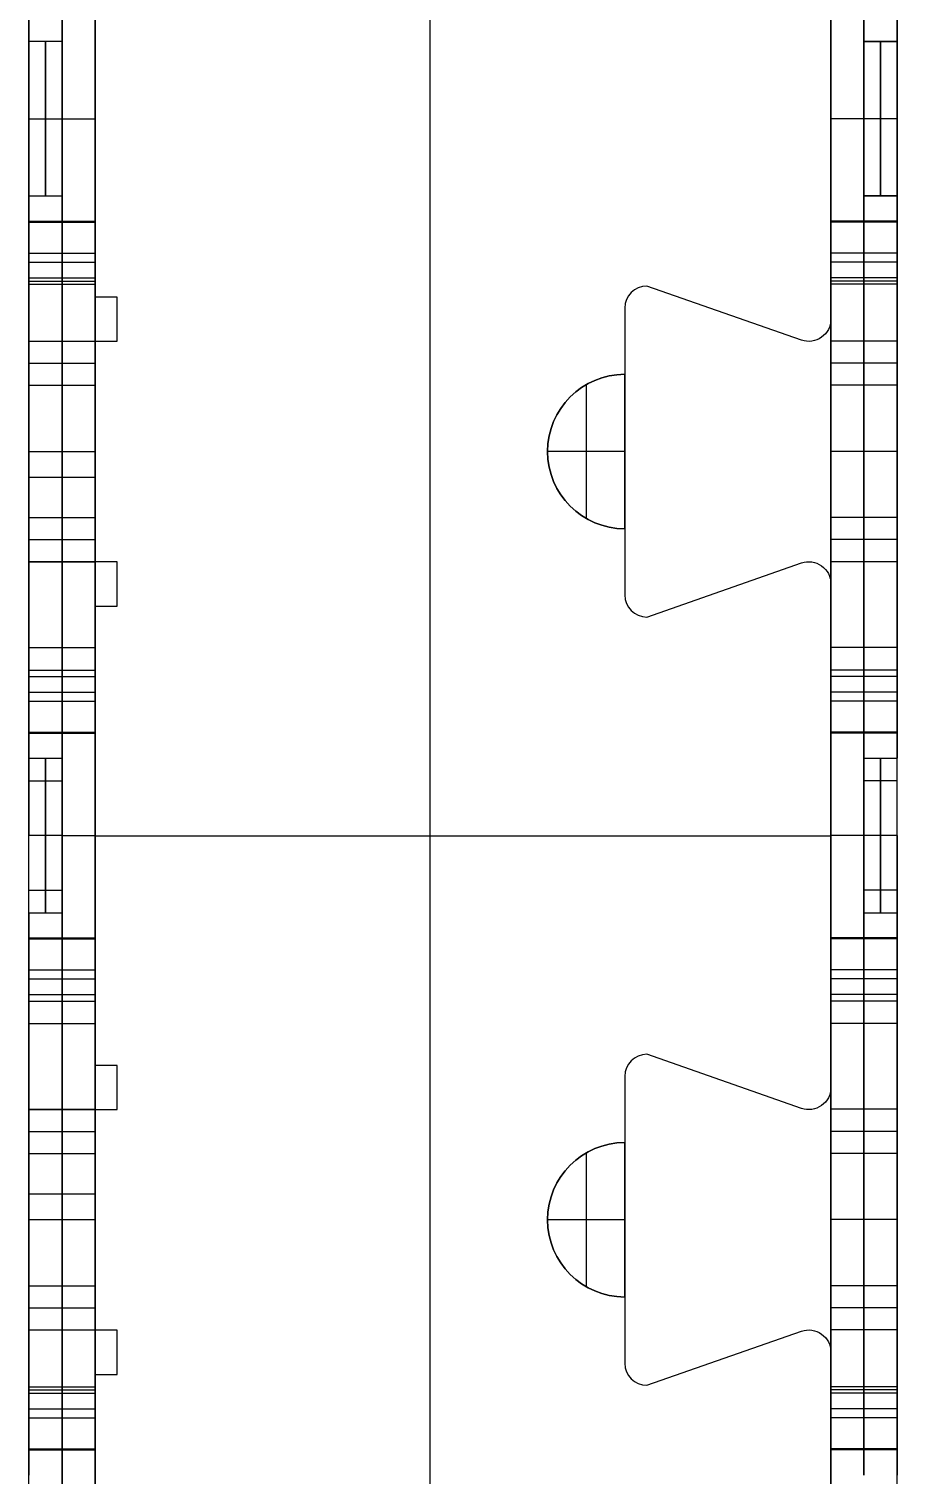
# Model space of a CAD drawing. Extents: x 584 to 852, y -43768 to -40231.
# Drawn here: x 584.5 to 820.5, y -41573.4 to -41180.2 of the extents above; entities that cross this region are included whole.
import ezdxf

# ---------------------------------------------------------------- set-up
doc = ezdxf.new("R2010")
doc.units = 0
doc.layers.add('ENDS', color=40, linetype='CONTINUOUS')

# ---------------------------------------------------------------- blocks, each defined once
blk = doc.blocks.new('SKYLARK200_END-XXS-1')
at = {"layer": 'ENDS'}
for p, q in [((-159, 2667.9, 264), (-159, 2067.99, 264)), ((-159, 2667.9, 282), (-159, 2067.99, 282)), ((-50, 2068, 141), (-50, 2668, 141)), ((-32, 2068, 141), (-32, 2668, 141)), ((-250, 2514.39, 282), (-250, 2649.94, 282)), ((-250, 2514.39, 264), (-250, 2649.94, 264)), ((-250, 2514.39, 273), (-250, 2649.94, 273)), ((-50, 2649.96, 282), (-50, 2508.37, 282)), ((-50, 2649.96, 264), (-50, 2508.37, 264)), ((-50, 2649.96, 273), (-50, 2508.37, 273)), ((-250, 2124, 141), (-250, 2612, 141)), ((-268, 2601.9, 56), (-268, 2583.9, 56)), ((-268, 2583.9, 226), (-268, 2601.9, 226)), ((-259, 2523.9, 226), (-259, 2601.9, 226)), ((-259, 2601.9, 56), (-259, 2523.9, 56)), ((-250, 2523.9, 226), (-250, 2601.9, 226)), ((-250, 2601.9, 56), (-250, 2523.9, 56)), ((-50, 2523.9, 56), (-50, 2601.9, 56)), ((-50, 2601.9, 226), (-50, 2523.9, 226)), ((-41, 2601.9, 226), (-41, 2583.9, 226)), ((-41, 2583.9, 56), (-41, 2601.9, 56)), ((-32, 2601.9, 226), (-32, 2583.9, 226)), ((-32, 2583.9, 56), (-32, 2601.9, 56)), ((-268, 2144.98, 141), (-268, 2591.02, 141)), ((-259, 2583.9, 56), (-268, 2583.9, 56)), ((-259, 2583.9, 226), (-268, 2583.9, 226)), ((-259, 2541.9, 56), (-259, 2583.9, 56)), ((-259, 2583.9, 226), (-259, 2541.9, 226)), ((-41, 2583.9, 226), (-32, 2583.9, 226)), ((-41, 2541.9, 226), (-41, 2583.9, 226)), ((-32, 2583.9, 56), (-41, 2583.9, 56)), ((-41, 2583.9, 56), (-41, 2541.9, 56)), ((-259, 2544.71, 66.5), (-259, 2581.09, 66.5)), ((-259, 2544.71, 215.5), (-259, 2581.09, 215.5)), ((-250, 2582.17, 282), (-250, 2582.17, 264)), ((-41, 2544.71, 215.5), (-41, 2581.09, 215.5)), ((-41, 2581.09, 66.5), (-41, 2544.71, 66.5)), ((-50, 2579.16, 282), (-50, 2579.16, 264)), ((-268, 2562.9, 77), (-259, 2562.9, 77)), ((-268, 2562.9, 205), (-259, 2562.9, 205)), ((-259, 2562.9, 226), (-250, 2562.9, 226)), ((-259, 2562.9, 56), (-259, 2562.9, 77)), ((-259, 2562.9, 56), (-250, 2562.9, 56)), ((-259, 2562.9, 226), (-259, 2562.9, 205)), ((-41, 2562.9, 226), (-50, 2562.9, 226)), ((-41, 2562.9, 56), (-50, 2562.9, 56)), ((-32, 2562.9, 205), (-41, 2562.9, 205)), ((-41, 2562.9, 226), (-41, 2562.9, 205)), ((-32, 2562.9, 77), (-41, 2562.9, 77)), ((-41, 2562.9, 56), (-41, 2562.9, 77)), ((-268, 2523.9, 226), (-268, 2541.9, 226)), ((-268, 2541.9, 56), (-259, 2541.9, 56)), ((-268, 2541.9, 56), (-268, 2523.9, 56)), ((-268, 2541.9, 226), (-259, 2541.9, 226)), ((-32, 2541.9, 226), (-41, 2541.9, 226)), ((-41, 2541.9, 56), (-32, 2541.9, 56)), ((-41, 2541.9, 226), (-41, 2523.9, 226)), ((-41, 2523.9, 56), (-41, 2541.9, 56)), ((-32, 2523.9, 56), (-32, 2541.9, 56)), ((-32, 2541.9, 226), (-32, 2523.9, 226)), ((-268, 2535.05, 0), (-268, 2395.85, 0)), ((-268, 2535.05, 0), (-250, 2535.05, 0)), ((-268, 2502.45, 282), (-268, 2535.05, 282)), ((-268, 2535.05, 282), (-250, 2535.05, 282)), ((-268, 2534.99, 281.13), (-250, 2534.99, 281.13)), ((-268, 2534.99, 0.87), (-250, 2534.99, 0.87)), ((-268, 2534.8, 280.28), (-250, 2534.8, 280.28)), ((-268, 2534.8, 280.28), (-268, 2517.9, 232)), ((-268, 2517.9, 50), (-268, 2534.8, 1.72)), ((-268, 2534.8, 1.72), (-250, 2534.8, 1.72)), ((-259, 2535.05, 0), (-259, 2395.85, 0)), ((-259, 2502.45, 282), (-259, 2535.05, 282)), ((-259, 2534.8, 280.28), (-259, 2517.9, 232)), ((-259, 2517.9, 50), (-259, 2534.8, 1.72)), ((-250, 2535.05, 0), (-250, 2395.85, 0)), ((-250, 2502.45, 282), (-250, 2535.05, 282)), ((-250, 2534.8, 280.28), (-250, 2517.9, 232)), ((-250, 2517.9, 50), (-250, 2534.8, 1.72)), ((-32, 2535.05, 0), (-50, 2535.05, 0)), ((-50, 2502.45, 0), (-50, 2535.05, 0)), ((-32, 2535.05, 282), (-50, 2535.05, 282)), ((-50, 2535.05, 282), (-50, 2502.45, 282)), ((-32, 2534.99, 0.87), (-50, 2534.99, 0.87)), ((-32, 2534.99, 281.13), (-50, 2534.99, 281.13)), ((-32, 2534.8, 1.72), (-50, 2534.8, 1.72)), ((-50, 2534.8, 1.72), (-50, 2517.9, 50)), ((-32, 2534.8, 280.28), (-50, 2534.8, 280.28)), ((-50, 2517.9, 232), (-50, 2534.8, 280.28)), ((-41, 2502.45, 0), (-41, 2535.05, 0)), ((-41, 2535.05, 282), (-41, 2502.45, 282)), ((-41, 2534.8, 1.72), (-41, 2517.9, 50)), ((-41, 2517.9, 232), (-41, 2534.8, 280.28)), ((-32, 2502.45, 0), (-32, 2535.05, 0)), ((-32, 2535.05, 282), (-32, 2502.45, 282)), ((-32, 2534.8, 1.72), (-32, 2517.9, 50)), ((-32, 2517.9, 232), (-32, 2534.8, 280.28)), ((-268, 2526.35, 256.14), (-250, 2526.35, 256.14)), ((-268, 2526.35, 25.86), (-250, 2526.35, 25.86)), ((-32, 2526.35, 25.86), (-50, 2526.35, 25.86)), ((-32, 2526.35, 256.14), (-50, 2526.35, 256.14)), ((-268, 2523.9, 226), (-250, 2523.9, 226)), ((-268, 2523.9, 56), (-250, 2523.9, 56)), ((-32, 2523.9, 56), (-50, 2523.9, 56)), ((-32, 2523.9, 226), (-50, 2523.9, 226)), ((-268, 2519.66, 227.76), (-250, 2519.66, 227.76)), ((-268, 2519.66, 54.24), (-250, 2519.66, 54.24)), ((-268, 2518.75, 282), (-250, 2518.75, 282)), ((-268, 2517.9, 232), (-250, 2517.9, 232)), ((-268, 2517.9, 50), (-250, 2517.9, 50)), ((-57.98, 2502.7, 282), (-100, 2517.41, 282)), ((-100, 2517.41, 282), (-100, 2517.41, 264)), ((-57.98, 2502.7, 264), (-100, 2517.41, 264)), ((-57.98, 2502.7, 273), (-100, 2517.41, 273)), ((-32, 2519.66, 54.24), (-50, 2519.66, 54.24)), ((-32, 2519.66, 227.76), (-50, 2519.66, 227.76)), ((-32, 2518.75, 0), (-50, 2518.75, 0)), ((-32, 2518.75, 282), (-50, 2518.75, 282)), ((-32, 2517.9, 50), (-50, 2517.9, 50)), ((-32, 2517.9, 232), (-50, 2517.9, 232)), ((-244, 2514.39, 282), (-250, 2514.39, 282)), ((-250, 2514.39, 282), (-250, 2514.39, 264)), ((-244, 2514.39, 264), (-250, 2514.39, 264)), ((-244, 2514.39, 273), (-250, 2514.39, 273)), ((-247, 2514.39, 282), (-247, 2514.39, 264)), ((-244, 2502.39, 282), (-244, 2514.39, 282)), ((-244, 2514.39, 282), (-244, 2514.39, 264)), ((-244, 2502.39, 264), (-244, 2514.39, 264)), ((-244, 2502.39, 273), (-244, 2514.39, 273)), ((-104.24, 2515.65, 282), (-104.24, 2515.65, 264)), ((-106, 2511.41, 282), (-106, 2511.41, 264)), ((-106, 2511.41, 282), (-106, 2493.41, 282)), ((-106, 2511.41, 264), (-106, 2433.41, 264)), ((-106, 2511.41, 273), (-106, 2433.41, 273)), ((-78.99, 2510.06, 282), (-78.99, 2510.06, 264)), ((-244, 2508.39, 282), (-244, 2508.39, 264)), ((-50, 2508.37, 282), (-50, 2508.37, 264)), ((-268, 2490.45, 258), (-268, 2502.45, 258)), ((-268, 2502.45, 258), (-250, 2502.45, 258)), ((-268, 2502.45, 258), (-268, 2502.45, 282)), ((-268, 2502.45, 282), (-250, 2502.45, 282)), ((-268, 2502.45, 270), (-250, 2502.45, 270)), ((-268, 2442.39, 282), (-268, 2502.39, 282)), ((-268, 2502.39, 282), (-268, 2502.39, 264)), ((-268, 2442.39, 264), (-268, 2502.39, 264)), ((-268, 2502.39, 282), (-244, 2502.39, 282)), ((-268, 2502.39, 264), (-244, 2502.39, 264)), ((-268, 2442.39, 273), (-268, 2502.39, 273)), ((-268, 2502.39, 273), (-244, 2502.39, 273)), ((-259, 2490.45, 258), (-259, 2502.45, 258)), ((-259, 2502.45, 258), (-259, 2502.45, 282)), ((-256, 2502.39, 282), (-256, 2502.39, 264)), ((-250, 2490.45, 258), (-250, 2502.45, 258)), ((-250, 2502.45, 258), (-250, 2502.45, 282)), ((-244, 2502.39, 282), (-244, 2502.39, 264)), ((-57.98, 2502.7, 282), (-57.98, 2502.7, 264)), ((-52.53, 2503.47, 282), (-52.53, 2503.47, 264)), ((-32, 2502.45, 24), (-50, 2502.45, 24)), ((-50, 2490.45, 24), (-50, 2502.45, 24)), ((-32, 2502.45, 0), (-50, 2502.45, 0)), ((-50, 2502.45, 24), (-50, 2502.45, 0)), ((-32, 2502.45, 282), (-50, 2502.45, 282)), ((-32, 2502.45, 258), (-50, 2502.45, 258)), ((-50, 2502.45, 282), (-50, 2502.45, 258)), ((-50, 2502.45, 258), (-50, 2490.45, 258)), ((-32, 2502.45, 12), (-50, 2502.45, 12)), ((-32, 2502.45, 270), (-50, 2502.45, 270)), ((-41, 2490.45, 24), (-41, 2502.45, 24)), ((-41, 2502.45, 24), (-41, 2502.45, 0)), ((-41, 2502.45, 282), (-41, 2502.45, 258)), ((-41, 2502.45, 258), (-41, 2490.45, 258)), ((-32, 2490.45, 24), (-32, 2502.45, 24)), ((-32, 2502.45, 24), (-32, 2502.45, 0)), ((-32, 2502.45, 282), (-32, 2502.45, 258)), ((-32, 2502.45, 258), (-32, 2490.45, 258)), ((-268, 2496.45, 258), (-250, 2496.45, 258)), ((-106, 2493.41, 282), (-106, 2493.41, 273)), ((-106, 2451.41, 273), (-106, 2493.41, 273)), ((-32, 2496.45, 24), (-50, 2496.45, 24)), ((-32, 2496.45, 258), (-50, 2496.45, 258)), ((-268, 2454.45, 264), (-268, 2490.45, 264)), ((-268, 2490.45, 264), (-250, 2490.45, 264)), ((-268, 2490.45, 264), (-268, 2490.45, 258)), ((-268, 2490.45, 258), (-250, 2490.45, 258)), ((-268, 2490.45, 261), (-250, 2490.45, 261)), ((-259, 2454.45, 264), (-259, 2490.45, 264)), ((-259, 2490.45, 264), (-259, 2490.45, 258)), ((-250, 2454.45, 264), (-250, 2490.45, 264)), ((-250, 2490.45, 264), (-250, 2490.45, 258)), ((-116.5, 2490.6, 273), (-116.5, 2454.22, 273)), ((-32, 2490.45, 18), (-50, 2490.45, 18)), ((-50, 2454.45, 18), (-50, 2490.45, 18)), ((-32, 2490.45, 24), (-50, 2490.45, 24)), ((-50, 2490.45, 18), (-50, 2490.45, 24)), ((-32, 2490.45, 258), (-50, 2490.45, 258)), ((-32, 2490.45, 264), (-50, 2490.45, 264)), ((-50, 2490.45, 258), (-50, 2490.45, 264)), ((-50, 2490.45, 264), (-50, 2454.45, 264)), ((-32, 2490.45, 21), (-50, 2490.45, 21)), ((-32, 2490.45, 261), (-50, 2490.45, 261)), ((-41, 2454.45, 18), (-41, 2490.45, 18)), ((-41, 2490.45, 18), (-41, 2490.45, 24)), ((-41, 2490.45, 258), (-41, 2490.45, 264)), ((-41, 2490.45, 264), (-41, 2454.45, 264)), ((-32, 2454.45, 18), (-32, 2490.45, 18)), ((-32, 2490.45, 18), (-32, 2490.45, 24)), ((-32, 2490.45, 258), (-32, 2490.45, 264)), ((-32, 2490.45, 264), (-32, 2454.45, 264)), ((-268, 2472.45, 264), (-250, 2472.45, 264)), ((-268, 2472.39, 282), (-268, 2472.39, 264)), ((-127, 2472.41, 282), (-127, 2472.41, 273)), ((-106, 2472.41, 273), (-127, 2472.41, 273)), ((-106, 2472.41, 273), (-106, 2472.41, 264)), ((-32, 2472.45, 18), (-50, 2472.45, 18)), ((-32, 2472.45, 264), (-50, 2472.45, 264)), ((-268, 2465.45, 0), (-250, 2465.45, 0)), ((-268, 2442.45, 258), (-268, 2454.45, 258)), ((-268, 2454.45, 258), (-250, 2454.45, 258)), ((-268, 2454.45, 258), (-268, 2454.45, 264)), ((-268, 2454.45, 264), (-250, 2454.45, 264)), ((-268, 2454.45, 261), (-250, 2454.45, 261)), ((-259, 2442.45, 258), (-259, 2454.45, 258)), ((-259, 2454.45, 258), (-259, 2454.45, 264)), ((-250, 2442.45, 258), (-250, 2454.45, 258)), ((-250, 2454.45, 258), (-250, 2454.45, 264)), ((-32, 2454.45, 24), (-50, 2454.45, 24)), ((-50, 2442.45, 24), (-50, 2454.45, 24)), ((-32, 2454.45, 18), (-50, 2454.45, 18)), ((-50, 2454.45, 24), (-50, 2454.45, 18)), ((-32, 2454.45, 264), (-50, 2454.45, 264)), ((-32, 2454.45, 258), (-50, 2454.45, 258)), ((-50, 2454.45, 264), (-50, 2454.45, 258)), ((-50, 2454.45, 258), (-50, 2442.45, 258)), ((-32, 2454.45, 21), (-50, 2454.45, 21)), ((-32, 2454.45, 261), (-50, 2454.45, 261)), ((-41, 2442.45, 24), (-41, 2454.45, 24)), ((-41, 2454.45, 24), (-41, 2454.45, 18)), ((-41, 2454.45, 264), (-41, 2454.45, 258)), ((-41, 2454.45, 258), (-41, 2442.45, 258)), ((-32, 2442.45, 24), (-32, 2454.45, 24)), ((-32, 2454.45, 24), (-32, 2454.45, 18)), ((-32, 2454.45, 264), (-32, 2454.45, 258)), ((-32, 2454.45, 258), (-32, 2442.45, 258)), ((-106, 2451.41, 273), (-106, 2451.41, 282)), ((-106, 2451.41, 282), (-106, 2433.41, 282)), ((-268, 2448.45, 258), (-250, 2448.45, 258)), ((-32, 2448.45, 24), (-50, 2448.45, 24)), ((-32, 2448.45, 258), (-50, 2448.45, 258)), ((-268, 2395.85, 282), (-268, 2442.45, 282)), ((-268, 2442.45, 282), (-250, 2442.45, 282)), ((-268, 2442.45, 282), (-268, 2442.45, 258)), ((-268, 2442.45, 258), (-250, 2442.45, 258)), ((-268, 2442.45, 270), (-250, 2442.45, 270)), ((-244, 2442.39, 282), (-268, 2442.39, 282)), ((-268, 2442.39, 282), (-268, 2442.39, 264)), ((-244, 2442.39, 264), (-268, 2442.39, 264)), ((-244, 2442.39, 273), (-268, 2442.39, 273)), ((-259, 2395.85, 282), (-259, 2442.45, 282)), ((-259, 2442.45, 282), (-259, 2442.45, 258)), ((-256, 2442.39, 282), (-256, 2442.39, 264)), ((-250, 2395.85, 282), (-250, 2442.45, 282)), ((-250, 2442.45, 282), (-250, 2442.45, 258)), ((-244, 2430.39, 282), (-244, 2442.39, 282)), ((-244, 2442.39, 282), (-244, 2442.39, 264)), ((-244, 2430.39, 264), (-244, 2442.39, 264)), ((-244, 2430.39, 273), (-244, 2442.39, 273)), ((-100, 2427.41, 282), (-57.98, 2442.11, 282)), ((-100, 2427.41, 264), (-57.98, 2442.11, 264)), ((-100, 2427.41, 273), (-57.98, 2442.11, 273)), ((-57.98, 2442.11, 282), (-57.98, 2442.11, 264)), ((-32, 2442.45, 0), (-50, 2442.45, 0)), ((-50, 2395.85, 0), (-50, 2442.45, 0)), ((-32, 2442.45, 24), (-50, 2442.45, 24)), ((-50, 2442.45, 0), (-50, 2442.45, 24)), ((-32, 2442.45, 258), (-50, 2442.45, 258)), ((-32, 2442.45, 282), (-50, 2442.45, 282)), ((-50, 2442.45, 258), (-50, 2442.45, 282)), ((-50, 2442.45, 282), (-50, 2395.85, 282)), ((-32, 2442.45, 12), (-50, 2442.45, 12)), ((-32, 2442.45, 270), (-50, 2442.45, 270)), ((-41, 2395.85, 0), (-41, 2442.45, 0)), ((-41, 2442.45, 0), (-41, 2442.45, 24)), ((-41, 2442.45, 258), (-41, 2442.45, 282)), ((-41, 2442.45, 282), (-41, 2395.85, 282)), ((-32, 2395.85, 0), (-32, 2442.45, 0)), ((-32, 2442.45, 0), (-32, 2442.45, 24)), ((-32, 2442.45, 258), (-32, 2442.45, 282)), ((-32, 2442.45, 282), (-32, 2395.85, 282)), ((-52.53, 2441.35, 282), (-52.53, 2441.35, 264)), ((-244, 2436.39, 282), (-244, 2436.39, 264)), ((-78.99, 2434.76, 282), (-78.99, 2434.76, 264)), ((-50, 2436.45, 282), (-50, 2436.45, 264)), ((-50, 2436.45, 282), (-50, 2299.46, 282)), ((-50, 2436.45, 264), (-50, 2299.46, 264)), ((-50, 2436.45, 273), (-50, 2299.46, 273)), ((-250, 2305.49, 282), (-250, 2430.39, 282)), ((-250, 2430.39, 282), (-250, 2430.39, 264)), ((-250, 2305.49, 264), (-250, 2430.39, 264)), ((-250, 2430.39, 282), (-244, 2430.39, 282)), ((-250, 2430.39, 264), (-244, 2430.39, 264)), ((-250, 2305.49, 273), (-250, 2430.39, 273)), ((-250, 2430.39, 273), (-244, 2430.39, 273)), ((-247, 2430.39, 282), (-247, 2430.39, 264)), ((-244, 2430.39, 282), (-244, 2430.39, 264)), ((-106, 2433.41, 282), (-106, 2433.41, 264)), ((-104.24, 2429.17, 282), (-104.24, 2429.17, 264)), ((-100, 2427.41, 282), (-100, 2427.41, 264)), ((-268, 2419.15, 282), (-250, 2419.15, 282)), ((-32, 2419.15, 0), (-50, 2419.15, 0)), ((-32, 2419.15, 282), (-50, 2419.15, 282)), ((-268, 2396.1, 1.72), (-268, 2413, 50)), ((-268, 2413, 50), (-250, 2413, 50)), ((-268, 2413, 232), (-250, 2413, 232)), ((-268, 2413, 232), (-268, 2396.1, 280.28)), ((-268, 2411.24, 54.24), (-250, 2411.24, 54.24)), ((-268, 2411.24, 227.76), (-250, 2411.24, 227.76)), ((-259, 2396.1, 1.72), (-259, 2413, 50)), ((-259, 2413, 232), (-259, 2396.1, 280.28)), ((-250, 2396.1, 1.72), (-250, 2413, 50)), ((-250, 2413, 232), (-250, 2396.1, 280.28)), ((-32, 2413, 232), (-50, 2413, 232)), ((-50, 2396.1, 280.28), (-50, 2413, 232)), ((-32, 2413, 50), (-50, 2413, 50)), ((-50, 2413, 50), (-50, 2396.1, 1.72)), ((-32, 2411.24, 227.76), (-50, 2411.24, 227.76)), ((-32, 2411.24, 54.24), (-50, 2411.24, 54.24)), ((-41, 2396.1, 280.28), (-41, 2413, 232)), ((-41, 2413, 50), (-41, 2396.1, 1.72)), ((-32, 2396.1, 280.28), (-32, 2413, 232)), ((-32, 2413, 50), (-32, 2396.1, 1.72)), ((-268, 2407, 56), (-250, 2407, 56)), ((-268, 2407, 56), (-268, 2389, 56)), ((-268, 2407, 226), (-250, 2407, 226)), ((-268, 2389, 226), (-268, 2407, 226)), ((-259, 2407, 56), (-259, 2329, 56)), ((-259, 2329, 226), (-259, 2407, 226)), ((-250, 2407, 56), (-250, 2329, 56)), ((-250, 2329, 226), (-250, 2407, 226)), ((-32, 2407, 226), (-50, 2407, 226)), ((-32, 2407, 56), (-50, 2407, 56)), ((-50, 2329, 56), (-50, 2407, 56)), ((-50, 2407, 226), (-50, 2329, 226)), ((-41, 2389, 56), (-41, 2407, 56)), ((-41, 2407, 226), (-41, 2389, 226)), ((-32, 2407, 226), (-32, 2389, 226)), ((-32, 2389, 56), (-32, 2407, 56)), ((-268, 2404.55, 25.86), (-250, 2404.55, 25.86)), ((-268, 2404.55, 256.14), (-250, 2404.55, 256.14)), ((-32, 2404.55, 256.14), (-50, 2404.55, 256.14)), ((-32, 2404.55, 25.86), (-50, 2404.55, 25.86)), ((-268, 2396.1, 1.72), (-250, 2396.1, 1.72)), ((-268, 2396.1, 280.28), (-250, 2396.1, 280.28)), ((-268, 2395.91, 0.87), (-250, 2395.91, 0.87)), ((-268, 2395.91, 281.13), (-250, 2395.91, 281.13)), ((-268, 2395.85, 0), (-250, 2395.85, 0)), ((-268, 2395.85, 282), (-250, 2395.85, 282)), ((-32, 2396.1, 1.72), (-50, 2396.1, 1.72)), ((-32, 2396.1, 280.28), (-50, 2396.1, 280.28)), ((-32, 2395.91, 0.87), (-50, 2395.91, 0.87)), ((-32, 2395.91, 281.13), (-50, 2395.91, 281.13)), ((-32, 2395.85, 0), (-50, 2395.85, 0)), ((-32, 2395.85, 282), (-50, 2395.85, 282)), ((-268, 2389, 56), (-259, 2389, 56)), ((-268, 2389, 226), (-259, 2389, 226)), ((-259, 2389, 56), (-259, 2347, 56)), ((-259, 2347, 226), (-259, 2389, 226)), ((-41, 2389, 56), (-32, 2389, 56)), ((-41, 2389, 226), (-32, 2389, 226)), ((-41, 2347, 56), (-41, 2389, 56)), ((-41, 2347, 226), (-41, 2389, 226)), ((-259, 2386.19, 66.5), (-259, 2349.81, 66.5)), ((-259, 2386.19, 215.5), (-259, 2349.81, 215.5)), ((-41, 2349.81, 66.5), (-41, 2386.19, 66.5)), ((-41, 2349.81, 215.5), (-41, 2386.19, 215.5)), ((-268, 2382.85, 70.85), (-259, 2382.85, 70.85)), ((-268, 2382.85, 211.15), (-259, 2382.85, 211.15)), ((-32, 2382.85, 70.85), (-41, 2382.85, 70.85)), ((-32, 2382.85, 211.15), (-41, 2382.85, 211.15)), ((-259, 2368, 77), (-268, 2368, 77)), ((-259, 2368, 205), (-268, 2368, 205)), ((-268, 2368, 77), (-268, 2368, 205)), ((-259, 2368, 56), (-250, 2368, 56)), ((-259, 2368, 56), (-259, 2368, 77)), ((-259, 2368, 226), (-259, 2368, 205)), ((-259, 2368, 226), (-250, 2368, 226)), ((-250, 2368, 56), (-250, 2368, 226)), ((-250, 2367.94, 282), (-250, 2367.94, 264)), ((-250, 2367.94, 264), (-50, 2367.94, 264)), ((-250, 2367.94, 282), (-50, 2367.94, 282)), ((-50, 2368, 226), (-50, 2368, 56)), ((-41, 2368, 56), (-50, 2368, 56)), ((-41, 2368, 226), (-50, 2368, 226)), ((-50, 2367.96, 282), (-50, 2367.96, 264)), ((-32, 2368, 77), (-41, 2368, 77)), ((-32, 2368, 205), (-41, 2368, 205)), ((-41, 2368, 77), (-41, 2368, 56)), ((-41, 2368, 205), (-41, 2368, 226)), ((-32, 2368, 205), (-32, 2368, 77)), ((-268, 2353.15, 70.85), (-259, 2353.15, 70.85)), ((-268, 2353.15, 211.15), (-259, 2353.15, 211.15)), ((-32, 2353.15, 70.85), (-41, 2353.15, 70.85)), ((-32, 2353.15, 211.15), (-41, 2353.15, 211.15)), ((-268, 2329, 56), (-268, 2347, 56)), ((-268, 2347, 56), (-259, 2347, 56)), ((-268, 2347, 226), (-259, 2347, 226)), ((-268, 2347, 226), (-268, 2329, 226)), ((-41, 2347, 56), (-32, 2347, 56)), ((-41, 2347, 226), (-32, 2347, 226)), ((-41, 2329, 56), (-41, 2347, 56)), ((-41, 2347, 226), (-41, 2329, 226)), ((-32, 2329, 226), (-32, 2347, 226)), ((-32, 2347, 56), (-32, 2329, 56)), ((-268, 2200.95, 0), (-268, 2340.15, 0)), ((-268, 2340.15, 0), (-250, 2340.15, 0)), ((-268, 2340.15, 282), (-250, 2340.15, 282)), ((-268, 2340.15, 282), (-268, 2293.55, 282)), ((-268, 2340.09, 0.87), (-250, 2340.09, 0.87)), ((-268, 2340.09, 281.13), (-250, 2340.09, 281.13)), ((-268, 2339.9, 1.72), (-250, 2339.9, 1.72)), ((-268, 2339.9, 1.72), (-268, 2323, 50)), ((-268, 2323, 232), (-268, 2339.9, 280.28)), ((-268, 2339.9, 280.28), (-250, 2339.9, 280.28)), ((-259, 2200.95, 0), (-259, 2340.15, 0)), ((-259, 2340.15, 282), (-259, 2293.55, 282)), ((-259, 2339.9, 1.72), (-259, 2323, 50)), ((-259, 2323, 232), (-259, 2339.9, 280.28)), ((-250, 2200.95, 0), (-250, 2340.15, 0)), ((-250, 2340.15, 282), (-250, 2293.55, 282)), ((-250, 2339.9, 1.72), (-250, 2323, 50)), ((-250, 2323, 232), (-250, 2339.9, 280.28)), ((-32, 2340.15, 0), (-50, 2340.15, 0)), ((-50, 2340.15, 0), (-50, 2293.55, 0)), ((-32, 2340.15, 282), (-50, 2340.15, 282)), ((-50, 2293.55, 282), (-50, 2340.15, 282)), ((-32, 2340.09, 0.87), (-50, 2340.09, 0.87)), ((-32, 2340.09, 281.13), (-50, 2340.09, 281.13)), ((-32, 2339.9, 1.72), (-50, 2339.9, 1.72)), ((-32, 2339.9, 280.28), (-50, 2339.9, 280.28)), ((-50, 2339.9, 280.28), (-50, 2323, 232)), ((-50, 2323, 50), (-50, 2339.9, 1.72)), ((-41, 2340.15, 0), (-41, 2293.55, 0)), ((-41, 2293.55, 282), (-41, 2340.15, 282)), ((-41, 2339.9, 280.28), (-41, 2323, 232)), ((-41, 2323, 50), (-41, 2339.9, 1.72)), ((-32, 2340.15, 0), (-32, 2293.55, 0)), ((-32, 2293.55, 282), (-32, 2340.15, 282)), ((-32, 2339.9, 280.28), (-32, 2323, 232)), ((-32, 2323, 50), (-32, 2339.9, 1.72)), ((-268, 2331.45, 25.86), (-250, 2331.45, 25.86)), ((-268, 2331.45, 256.14), (-250, 2331.45, 256.14)), ((-268, 2329, 56), (-250, 2329, 56)), ((-268, 2329, 226), (-250, 2329, 226)), ((-32, 2331.45, 256.14), (-50, 2331.45, 256.14)), ((-32, 2331.45, 25.86), (-50, 2331.45, 25.86)), ((-32, 2329, 226), (-50, 2329, 226)), ((-32, 2329, 56), (-50, 2329, 56)), ((-268, 2324.76, 54.24), (-250, 2324.76, 54.24)), ((-268, 2324.76, 227.76), (-250, 2324.76, 227.76)), ((-32, 2324.76, 227.76), (-50, 2324.76, 227.76)), ((-32, 2324.76, 54.24), (-50, 2324.76, 54.24)), ((-268, 2323, 50), (-250, 2323, 50)), ((-268, 2323, 232), (-250, 2323, 232)), ((-32, 2323, 232), (-50, 2323, 232)), ((-32, 2323, 50), (-50, 2323, 50)), ((-268, 2316.85, 282), (-250, 2316.85, 282)), ((-32, 2316.85, 0), (-50, 2316.85, 0)), ((-32, 2316.85, 282), (-50, 2316.85, 282)), ((-57.98, 2293.8, 282), (-100, 2308.51, 282)), ((-100, 2308.51, 282), (-100, 2308.51, 264)), ((-57.98, 2293.8, 264), (-100, 2308.51, 264)), ((-57.98, 2293.8, 273), (-100, 2308.51, 273)), ((-244, 2305.49, 282), (-250, 2305.49, 282)), ((-250, 2305.49, 282), (-250, 2305.49, 264)), ((-244, 2305.49, 264), (-250, 2305.49, 264)), ((-244, 2305.49, 273), (-250, 2305.49, 273)), ((-247, 2305.49, 282), (-247, 2305.49, 264)), ((-244, 2293.49, 282), (-244, 2305.49, 282)), ((-244, 2305.49, 282), (-244, 2305.49, 264)), ((-244, 2293.49, 264), (-244, 2305.49, 264)), ((-244, 2293.49, 273), (-244, 2305.49, 273)), ((-104.24, 2306.75, 282), (-104.24, 2306.75, 264)), ((-106, 2302.51, 282), (-106, 2302.51, 264)), ((-106, 2302.51, 282), (-106, 2284.51, 282)), ((-106, 2302.51, 264), (-106, 2224.51, 264)), ((-106, 2302.51, 273), (-106, 2224.51, 273)), ((-78.99, 2301.15, 282), (-78.99, 2301.15, 264)), ((-244, 2299.49, 282), (-244, 2299.49, 264)), ((-50, 2299.46, 282), (-50, 2299.46, 264)), ((-268, 2293.55, 282), (-250, 2293.55, 282)), ((-268, 2293.55, 282), (-268, 2293.55, 258)), ((-268, 2293.55, 258), (-250, 2293.55, 258)), ((-268, 2293.55, 258), (-268, 2281.55, 258)), ((-268, 2293.55, 270), (-250, 2293.55, 270)), ((-268, 2233.49, 282), (-268, 2293.49, 282)), ((-268, 2293.49, 282), (-268, 2293.49, 264)), ((-268, 2233.49, 264), (-268, 2293.49, 264)), ((-268, 2293.49, 282), (-244, 2293.49, 282)), ((-268, 2293.49, 264), (-244, 2293.49, 264)), ((-268, 2233.49, 273), (-268, 2293.49, 273)), ((-268, 2293.49, 273), (-244, 2293.49, 273)), ((-259, 2293.55, 282), (-259, 2293.55, 258)), ((-259, 2293.55, 258), (-259, 2281.55, 258)), ((-256, 2293.49, 282), (-256, 2293.49, 264)), ((-250, 2293.55, 282), (-250, 2293.55, 258)), ((-250, 2293.55, 258), (-250, 2281.55, 258)), ((-244, 2293.49, 282), (-244, 2293.49, 264)), ((-57.98, 2293.8, 282), (-57.98, 2293.8, 264)), ((-52.53, 2294.57, 282), (-52.53, 2294.57, 264)), ((-32, 2293.55, 0), (-50, 2293.55, 0)), ((-32, 2293.55, 24), (-50, 2293.55, 24)), ((-50, 2293.55, 0), (-50, 2293.55, 24)), ((-50, 2293.55, 24), (-50, 2281.55, 24)), ((-32, 2293.55, 258), (-50, 2293.55, 258)), ((-50, 2281.55, 258), (-50, 2293.55, 258)), ((-32, 2293.55, 282), (-50, 2293.55, 282)), ((-50, 2293.55, 258), (-50, 2293.55, 282)), ((-32, 2293.55, 12), (-50, 2293.55, 12)), ((-32, 2293.55, 270), (-50, 2293.55, 270)), ((-41, 2293.55, 0), (-41, 2293.55, 24)), ((-41, 2293.55, 24), (-41, 2281.55, 24)), ((-41, 2281.55, 258), (-41, 2293.55, 258)), ((-41, 2293.55, 258), (-41, 2293.55, 282)), ((-32, 2293.55, 0), (-32, 2293.55, 24)), ((-32, 2293.55, 24), (-32, 2281.55, 24)), ((-32, 2281.55, 258), (-32, 2293.55, 258)), ((-32, 2293.55, 258), (-32, 2293.55, 282)), ((-268, 2287.55, 258), (-250, 2287.55, 258)), ((-32, 2287.55, 24), (-50, 2287.55, 24)), ((-32, 2287.55, 258), (-50, 2287.55, 258)), ((-268, 2281.55, 258), (-250, 2281.55, 258)), ((-268, 2281.55, 258), (-268, 2281.55, 264)), ((-268, 2281.55, 264), (-250, 2281.55, 264)), ((-268, 2281.55, 264), (-268, 2245.55, 264)), ((-268, 2281.55, 261), (-250, 2281.55, 261)), ((-259, 2281.55, 258), (-259, 2281.55, 264)), ((-259, 2281.55, 264), (-259, 2245.55, 264)), ((-250, 2281.55, 258), (-250, 2281.55, 264)), ((-250, 2281.55, 264), (-250, 2245.55, 264)), ((-116.5, 2281.69, 273), (-116.5, 2245.32, 273)), ((-106, 2284.51, 282), (-106, 2284.51, 273)), ((-106, 2242.51, 273), (-106, 2284.51, 273)), ((-32, 2281.55, 24), (-50, 2281.55, 24)), ((-32, 2281.55, 18), (-50, 2281.55, 18)), ((-50, 2281.55, 24), (-50, 2281.55, 18)), ((-50, 2281.55, 18), (-50, 2245.55, 18)), ((-32, 2281.55, 264), (-50, 2281.55, 264)), ((-50, 2245.55, 264), (-50, 2281.55, 264)), ((-32, 2281.55, 258), (-50, 2281.55, 258)), ((-50, 2281.55, 264), (-50, 2281.55, 258)), ((-32, 2281.55, 21), (-50, 2281.55, 21)), ((-32, 2281.55, 261), (-50, 2281.55, 261)), ((-41, 2281.55, 24), (-41, 2281.55, 18)), ((-41, 2281.55, 18), (-41, 2245.55, 18)), ((-41, 2245.55, 264), (-41, 2281.55, 264)), ((-41, 2281.55, 264), (-41, 2281.55, 258)), ((-32, 2281.55, 24), (-32, 2281.55, 18)), ((-32, 2281.55, 18), (-32, 2245.55, 18)), ((-32, 2245.55, 264), (-32, 2281.55, 264)), ((-32, 2281.55, 264), (-32, 2281.55, 258)), ((-268, 2270.55, 0), (-250, 2270.55, 0)), ((-268, 2263.55, 264), (-250, 2263.55, 264)), ((-268, 2263.49, 282), (-268, 2263.49, 264)), ((-127, 2263.51, 282), (-127, 2263.51, 273)), ((-106, 2263.51, 273), (-127, 2263.51, 273)), ((-106, 2263.51, 273), (-106, 2263.51, 264)), ((-32, 2263.55, 18), (-50, 2263.55, 18)), ((-32, 2263.55, 264), (-50, 2263.55, 264)), ((-268, 2245.55, 264), (-250, 2245.55, 264)), ((-268, 2245.55, 264), (-268, 2245.55, 258)), ((-268, 2245.55, 258), (-250, 2245.55, 258)), ((-268, 2245.55, 258), (-268, 2233.55, 258)), ((-268, 2245.55, 261), (-250, 2245.55, 261)), ((-259, 2245.55, 264), (-259, 2245.55, 258)), ((-259, 2245.55, 258), (-259, 2233.55, 258)), ((-250, 2245.55, 264), (-250, 2245.55, 258)), ((-250, 2245.55, 258), (-250, 2233.55, 258)), ((-32, 2245.55, 18), (-50, 2245.55, 18)), ((-32, 2245.55, 24), (-50, 2245.55, 24)), ((-50, 2245.55, 18), (-50, 2245.55, 24)), ((-50, 2245.55, 24), (-50, 2233.55, 24)), ((-32, 2245.55, 258), (-50, 2245.55, 258)), ((-50, 2233.55, 258), (-50, 2245.55, 258)), ((-32, 2245.55, 264), (-50, 2245.55, 264)), ((-50, 2245.55, 258), (-50, 2245.55, 264)), ((-32, 2245.55, 21), (-50, 2245.55, 21)), ((-32, 2245.55, 261), (-50, 2245.55, 261)), ((-41, 2245.55, 18), (-41, 2245.55, 24)), ((-41, 2245.55, 24), (-41, 2233.55, 24)), ((-41, 2233.55, 258), (-41, 2245.55, 258)), ((-41, 2245.55, 258), (-41, 2245.55, 264)), ((-32, 2245.55, 18), (-32, 2245.55, 24)), ((-32, 2245.55, 24), (-32, 2233.55, 24)), ((-32, 2233.55, 258), (-32, 2245.55, 258)), ((-32, 2245.55, 258), (-32, 2245.55, 264)), ((-106, 2242.51, 273), (-106, 2242.51, 282)), ((-106, 2242.51, 282), (-106, 2224.51, 282)), ((-268, 2239.55, 258), (-250, 2239.55, 258)), ((-32, 2239.55, 24), (-50, 2239.55, 24)), ((-32, 2239.55, 258), (-50, 2239.55, 258)), ((-268, 2233.55, 258), (-250, 2233.55, 258)), ((-268, 2233.55, 258), (-268, 2233.55, 282)), ((-268, 2233.55, 282), (-250, 2233.55, 282)), ((-268, 2233.55, 282), (-268, 2200.95, 282)), ((-268, 2233.55, 270), (-250, 2233.55, 270)), ((-259, 2233.55, 258), (-259, 2233.55, 282)), ((-259, 2233.55, 282), (-259, 2200.95, 282)), ((-250, 2233.55, 258), (-250, 2233.55, 282)), ((-250, 2233.55, 282), (-250, 2200.95, 282)), ((-32, 2233.55, 24), (-50, 2233.55, 24)), ((-32, 2233.55, 0), (-50, 2233.55, 0)), ((-50, 2233.55, 24), (-50, 2233.55, 0)), ((-50, 2233.55, 0), (-50, 2200.95, 0)), ((-32, 2233.55, 282), (-50, 2233.55, 282)), ((-50, 2200.95, 282), (-50, 2233.55, 282)), ((-32, 2233.55, 258), (-50, 2233.55, 258)), ((-50, 2233.55, 282), (-50, 2233.55, 258)), ((-32, 2233.55, 12), (-50, 2233.55, 12)), ((-32, 2233.55, 270), (-50, 2233.55, 270)), ((-41, 2233.55, 24), (-41, 2233.55, 0)), ((-41, 2233.55, 0), (-41, 2200.95, 0)), ((-41, 2200.95, 282), (-41, 2233.55, 282)), ((-41, 2233.55, 282), (-41, 2233.55, 258)), ((-32, 2233.55, 24), (-32, 2233.55, 0)), ((-32, 2233.55, 0), (-32, 2200.95, 0)), ((-32, 2200.95, 282), (-32, 2233.55, 282)), ((-32, 2233.55, 282), (-32, 2233.55, 258)), ((-244, 2233.49, 282), (-268, 2233.49, 282)), ((-268, 2233.49, 282), (-268, 2233.49, 264)), ((-244, 2233.49, 264), (-268, 2233.49, 264)), ((-244, 2233.49, 273), (-268, 2233.49, 273)), ((-256, 2233.49, 282), (-256, 2233.49, 264)), ((-244, 2221.49, 282), (-244, 2233.49, 282)), ((-244, 2233.49, 282), (-244, 2233.49, 264)), ((-244, 2221.49, 264), (-244, 2233.49, 264)), ((-244, 2221.49, 273), (-244, 2233.49, 273)), ((-100, 2218.51, 282), (-57.98, 2233.21, 282)), ((-100, 2218.51, 264), (-57.98, 2233.21, 264)), ((-100, 2218.51, 273), (-57.98, 2233.21, 273)), ((-57.98, 2233.21, 282), (-57.98, 2233.21, 264)), ((-52.53, 2232.44, 282), (-52.53, 2232.44, 264)), ((-244, 2227.49, 282), (-244, 2227.49, 264)), ((-78.99, 2225.86, 282), (-78.99, 2225.86, 264)), ((-50, 2227.55, 282), (-50, 2227.55, 264)), ((-50, 2227.55, 282), (-50, 2085.94, 282)), ((-50, 2227.55, 264), (-50, 2085.94, 264)), ((-50, 2227.55, 273), (-50, 2085.94, 273)), ((-106, 2224.51, 282), (-106, 2224.51, 264)), ((-268, 2201.2, 280.28), (-268, 2218.1, 232)), ((-268, 2218.1, 232), (-250, 2218.1, 232)), ((-268, 2218.1, 50), (-250, 2218.1, 50)), ((-268, 2218.1, 50), (-268, 2201.2, 1.72)), ((-259, 2201.2, 280.28), (-259, 2218.1, 232)), ((-259, 2218.1, 50), (-259, 2201.2, 1.72)), ((-250, 2085.94, 282), (-250, 2221.49, 282)), ((-250, 2221.49, 282), (-250, 2221.49, 264)), ((-250, 2085.94, 264), (-250, 2221.49, 264)), ((-250, 2221.49, 282), (-244, 2221.49, 282)), ((-250, 2221.49, 264), (-244, 2221.49, 264)), ((-250, 2085.94, 273), (-250, 2221.49, 273)), ((-250, 2221.49, 273), (-244, 2221.49, 273)), ((-250, 2201.2, 280.28), (-250, 2218.1, 232)), ((-250, 2218.1, 50), (-250, 2201.2, 1.72)), ((-247, 2221.49, 282), (-247, 2221.49, 264)), ((-244, 2221.49, 282), (-244, 2221.49, 264)), ((-104.24, 2220.26, 282), (-104.24, 2220.26, 264)), ((-100, 2218.51, 282), (-100, 2218.51, 264)), ((-32, 2218.1, 50), (-50, 2218.1, 50)), ((-50, 2201.2, 1.72), (-50, 2218.1, 50)), ((-32, 2218.1, 232), (-50, 2218.1, 232)), ((-50, 2218.1, 232), (-50, 2201.2, 280.28)), ((-41, 2201.2, 1.72), (-41, 2218.1, 50)), ((-41, 2218.1, 232), (-41, 2201.2, 280.28)), ((-32, 2201.2, 1.72), (-32, 2218.1, 50)), ((-32, 2218.1, 232), (-32, 2201.2, 280.28)), ((-268, 2217.25, 282), (-250, 2217.25, 282)), ((-268, 2216.34, 227.76), (-250, 2216.34, 227.76)), ((-268, 2216.34, 54.24), (-250, 2216.34, 54.24)), ((-32, 2217.25, 0), (-50, 2217.25, 0)), ((-32, 2217.25, 282), (-50, 2217.25, 282)), ((-32, 2216.34, 54.24), (-50, 2216.34, 54.24)), ((-32, 2216.34, 227.76), (-50, 2216.34, 227.76)), ((-268, 2212.1, 226), (-250, 2212.1, 226)), ((-268, 2212.1, 226), (-268, 2194.1, 226)), ((-268, 2212.1, 56), (-250, 2212.1, 56)), ((-268, 2194.1, 56), (-268, 2212.1, 56)), ((-259, 2212.1, 226), (-259, 2134.1, 226)), ((-259, 2134.1, 56), (-259, 2212.1, 56)), ((-250, 2212.1, 226), (-250, 2134.1, 226)), ((-250, 2134.1, 56), (-250, 2212.1, 56)), ((-32, 2212.1, 56), (-50, 2212.1, 56)), ((-50, 2212.1, 56), (-50, 2134.1, 56)), ((-32, 2212.1, 226), (-50, 2212.1, 226)), ((-50, 2134.1, 226), (-50, 2212.1, 226)), ((-41, 2194.1, 226), (-41, 2212.1, 226)), ((-41, 2212.1, 56), (-41, 2194.1, 56)), ((-32, 2212.1, 56), (-32, 2194.1, 56)), ((-32, 2194.1, 226), (-32, 2212.1, 226)), ((-268, 2209.65, 256.14), (-250, 2209.65, 256.14)), ((-268, 2209.65, 25.86), (-250, 2209.65, 25.86)), ((-32, 2209.65, 25.86), (-50, 2209.65, 25.86)), ((-32, 2209.65, 256.14), (-50, 2209.65, 256.14)), ((-268, 2201.2, 280.28), (-250, 2201.2, 280.28)), ((-268, 2201.2, 1.72), (-250, 2201.2, 1.72)), ((-268, 2201.01, 281.13), (-250, 2201.01, 281.13)), ((-268, 2201.01, 0.87), (-250, 2201.01, 0.87)), ((-268, 2200.95, 0), (-250, 2200.95, 0)), ((-268, 2200.95, 282), (-250, 2200.95, 282)), ((-32, 2201.2, 1.72), (-50, 2201.2, 1.72)), ((-32, 2201.2, 280.28), (-50, 2201.2, 280.28)), ((-32, 2201.01, 0.87), (-50, 2201.01, 0.87)), ((-32, 2201.01, 281.13), (-50, 2201.01, 281.13)), ((-32, 2200.95, 0), (-50, 2200.95, 0)), ((-32, 2200.95, 282), (-50, 2200.95, 282))]:
    blk.add_line(p, q, dxfattribs=at)
at = {"layer": 'ENDS', "extrusion": (1, 0, 0)}
for centre, radius, start, end in [((2562.9, 56, -268), 21, 360, 180), ((2562.9, 56, -259), 21, 0, 180), ((2562.9, 226, -259), 21, 180, 0), ((2562.9, 226, -36.5), 21, 180, 0), ((2562.9, 56, -36.5), 21, 0, 180), ((2562.9, 226, -32), 21, 180, 0), ((2562.9, 56, -32), 21, 0, 180), ((2529.05, 0, -50), 6, 0, 16.6229), ((2529.05, 282, -50), 6, 343.3771, 0), ((2529.05, 0, -41), 6, 0, 16.6229), ((2529.05, 282, -41), 6, 343.3771, 360), ((2529.05, 0, -32), 6, 0, 16.6229), ((2529.05, 282, -32), 6, 343.3771, 360), ((2523.9, 232, -268), 6, 180, 270), ((2523.9, 50, -268), 6, 90, 180), ((2523.9, 232, -259), 6, 180, 270), ((2523.9, 50, -259), 6, 90, 180), ((2523.9, 232, -250), 6, 180, 270), ((2523.9, 50, -250), 6, 90, 180), ((2407, 50, -268), 6, 360, 90), ((2407, 232, -268), 6, 270, 360), ((2407, 50, -259), 6, 360, 90), ((2407, 232, -259), 6, 270, 360), ((2407, 50, -250), 6, 360, 90), ((2407, 232, -250), 6, 270, 360), ((2401.85, 0, -50), 6, 163.3771, 180), ((2401.85, 282, -50), 6, 180, 196.6229), ((2401.85, 0, -41), 6, 163.3771, 180), ((2401.85, 282, -41), 6, 180, 196.6229), ((2401.85, 0, -32), 6, 163.3771, 180), ((2401.85, 282, -32), 6, 180, 196.6229), ((2368, 56, -268), 21, 0, 90), ((2368, 56, -259), 21, 0, 90), ((2368, 226, -259), 21, 270, 0), ((2368, 56, -36.5), 21, 0, 90), ((2368, 226, -36.5), 21, 270, 0), ((2368, 226, -32), 21, 270, 0), ((2368, 226, -268), 21, 180, 270), ((2368, 56, -263.5), 21, 90, 180), ((2368, 226, -263.5), 21, 180, 270), ((2368, 56, -41), 21, 90, 180), ((2368, 226, -41), 21, 180, 270), ((2368, 56, -32), 21, 90, 180), ((2334.15, 0, -268), 6, 0, 16.6229), ((2334.15, 282, -268), 6, 343.3771, 0), ((2334.15, 0, -259), 6, 0, 16.6229), ((2334.15, 282, -259), 6, 343.3771, 0), ((2334.15, 0, -250), 6, 0, 16.6229), ((2334.15, 282, -250), 6, 343.3771, 0), ((2329, 232, -50), 6, 180, 270), ((2329, 50, -50), 6, 90, 180), ((2329, 232, -41), 6, 180, 270), ((2329, 50, -41), 6, 90, 180), ((2329, 232, -32), 6, 180, 270), ((2329, 50, -32), 6, 90, 180), ((2212.1, 50, -50), 6, 0, 90), ((2212.1, 232, -50), 6, 270, 0), ((2212.1, 50, -41), 6, 0, 90), ((2212.1, 232, -41), 6, 270, 0), ((2212.1, 50, -32), 6, 0, 90), ((2212.1, 232, -32), 6, 270, 0), ((2206.95, 282, -268), 6, 180, 196.6229), ((2206.95, 0, -268), 6, 163.3771, 180), ((2206.95, 282, -259), 6, 180, 196.6229), ((2206.95, 0, -259), 6, 163.3771, 180), ((2206.95, 282, -250), 6, 180, 196.6229), ((2206.95, 0, -250), 6, 163.3771, 180)]:
    blk.add_arc(centre, radius, start, end, dxfattribs=at)
at = {"layer": 'ENDS', "extrusion": (-1, 0, 0)}
for centre, radius, start, end in [((-2562.9, 226, 268), 21, 180, 0), ((-2562.9, 56, 263.5), 21, 0, 180), ((-2562.9, 226, 263.5), 21, 180, 0), ((-2562.9, 226, 41), 21, 180, 360), ((-2562.9, 56, 41), 21, 360, 180), ((-2529.05, 282, 268), 6, 180, 196.6229), ((-2529.05, 0, 268), 6, 163.3771, 180), ((-2529.05, 282, 259), 6, 180, 196.6229), ((-2529.05, 0, 259), 6, 163.3771, 180), ((-2529.05, 282, 250), 6, 180, 196.6229), ((-2529.05, 0, 250), 6, 163.3771, 180), ((-2523.9, 50, 50), 6, 360, 90), ((-2523.9, 232, 50), 6, 270, 360), ((-2523.9, 50, 41), 6, 360, 90), ((-2523.9, 232, 41), 6, 270, 360), ((-2523.9, 50, 32), 6, 360, 90), ((-2523.9, 232, 32), 6, 270, 360), ((-2407, 232, 50), 6, 180, 270), ((-2407, 50, 50), 6, 90, 180), ((-2407, 232, 41), 6, 180, 270), ((-2407, 50, 41), 6, 90, 180), ((-2407, 232, 32), 6, 180, 270), ((-2407, 50, 32), 6, 90, 180), ((-2401.85, 0, 268), 6, 0, 16.6229), ((-2401.85, 282, 268), 6, 343.3771, 360), ((-2401.85, 0, 259), 6, 0, 16.6229), ((-2401.85, 282, 259), 6, 343.3771, 360), ((-2401.85, 0, 250), 6, 0, 16.6229), ((-2401.85, 282, 250), 6, 343.3771, 360), ((-2368, 226, 268), 21, 180, 270), ((-2368, 56, 263.5), 21, 90, 180), ((-2368, 226, 263.5), 21, 180, 270), ((-2368, 56, 41), 21, 90, 180), ((-2368, 226, 41), 21, 180, 270), ((-2368, 56, 32), 21, 90, 180), ((-2368, 56, 268), 21, 0, 90), ((-2368, 56, 259), 21, 0, 90), ((-2368, 226, 259), 21, 270, 0), ((-2368, 56, 36.5), 21, 0, 90), ((-2368, 226, 36.5), 21, 270, 0), ((-2368, 226, 32), 21, 270, 0), ((-2334.15, 0, 50), 6, 163.3771, 180), ((-2334.15, 282, 50), 6, 180, 196.6229), ((-2334.15, 0, 41), 6, 163.3771, 180), ((-2334.15, 282, 41), 6, 180, 196.6229), ((-2334.15, 0, 32), 6, 163.3771, 180), ((-2334.15, 282, 32), 6, 180, 196.6229), ((-2329, 50, 268), 6, 360, 90), ((-2329, 232, 268), 6, 270, 0), ((-2329, 50, 259), 6, 360, 90), ((-2329, 232, 259), 6, 270, 0), ((-2329, 50, 250), 6, 360, 90), ((-2329, 232, 250), 6, 270, 0), ((-2212.1, 232, 268), 6, 180, 270), ((-2212.1, 50, 268), 6, 90, 180), ((-2212.1, 232, 259), 6, 180, 270), ((-2212.1, 50, 259), 6, 90, 180), ((-2212.1, 232, 250), 6, 180, 270), ((-2212.1, 50, 250), 6, 90, 180), ((-2206.95, 0, 50), 6, 0, 16.6229), ((-2206.95, 282, 50), 6, 343.3771, 360), ((-2206.95, 0, 41), 6, 0, 16.6229), ((-2206.95, 282, 41), 6, 343.3771, 360), ((-2206.95, 0, 32), 6, 0, 16.6229), ((-2206.95, 282, 32), 6, 343.3771, 360)]:
    blk.add_arc(centre, radius, start, end, dxfattribs=at)
at = {"layer": 'ENDS'}
for centre, radius, start, end in [((-100, 2511.41, 282), 6, 90, 180), ((-100, 2511.41, 264), 6, 90, 180), ((-100, 2511.41, 273), 6, 90, 180), ((-106, 2472.41, 273), 21, 90, 270), ((-100, 2433.41, 282), 6, 180, 270), ((-100, 2433.41, 264), 6, 180, 270), ((-100, 2433.41, 273), 6, 180, 270), ((-100, 2302.51, 282), 6, 90, 180), ((-100, 2302.51, 264), 6, 90, 180), ((-100, 2302.51, 273), 6, 90, 180), ((-106, 2263.51, 273), 21, 90, 270), ((-100, 2224.51, 282), 6, 180, 270), ((-100, 2224.51, 264), 6, 180, 270), ((-100, 2224.51, 273), 6, 180, 270)]:
    blk.add_arc(centre, radius, start, end, dxfattribs=at)
at = {"layer": 'ENDS', "extrusion": (0, 0, -1)}
for centre, radius, start, end in [((56, 2508.37, -282), 6, 180, 289.29), ((56, 2508.37, -264), 6, 180, 289.29), ((56, 2508.37, -273), 6, 180, 289.29), ((106, 2472.41, -277.5), 21, 270, 90), ((106, 2472.41, -282), 21, 270, 90), ((56, 2436.45, -282), 6, 70.71, 180), ((56, 2436.45, -264), 6, 70.71, 180), ((56, 2436.45, -273), 6, 70.71, 180), ((56, 2299.46, -282), 6, 180, 289.29), ((56, 2299.46, -264), 6, 180, 289.29), ((56, 2299.46, -273), 6, 180, 289.29), ((106, 2263.51, -282), 21, 270, 90), ((106, 2263.51, -277.5), 21, 270, 90), ((56, 2227.55, -282), 6, 70.71, 180), ((56, 2227.55, -264), 6, 70.71, 180), ((56, 2227.55, -273), 6, 70.71, 180)]:
    blk.add_arc(centre, radius, start, end, dxfattribs=at)

msp = doc.modelspace()

# ---------------------------------------------------------------- block references
at = {"layer": 'ENDS'}
msp.add_blockref('SKYLARK200_END-XXS-1', (852.49, -43767.53, 18), dxfattribs=at)

doc.saveas('drawing.dxf')
